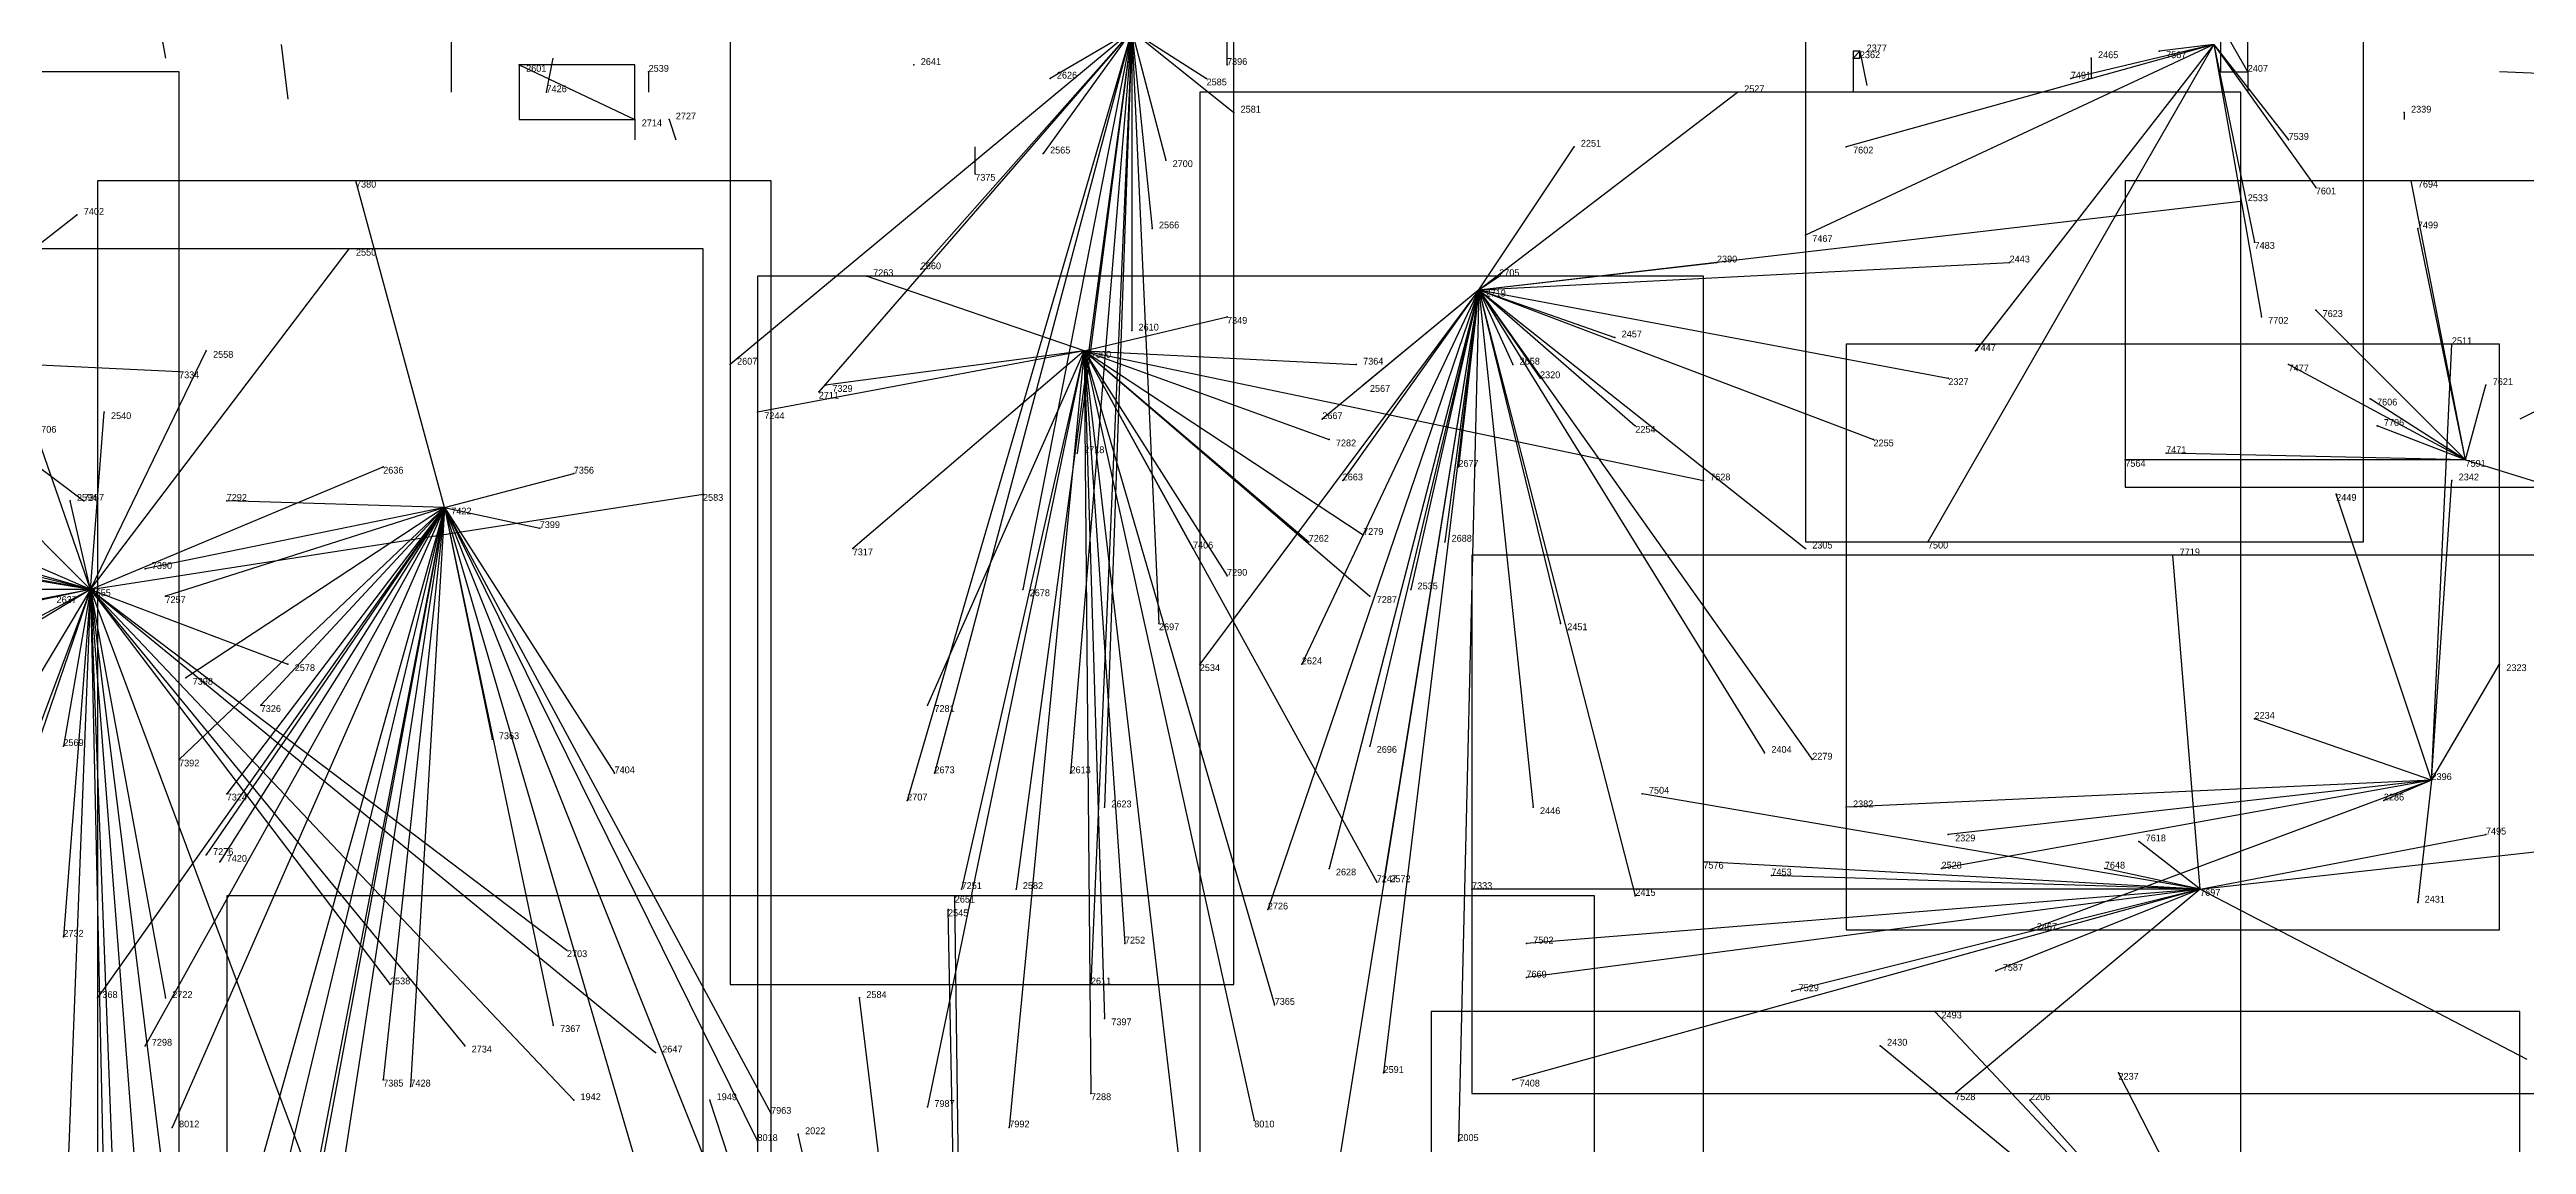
# Model space of a CAD drawing. Extents: x -0.07 to 1.1, y -0.07 to 1.1.
# Drawn here: x 0.542 to 0.906, y 0.7505 to 0.9113 of the extents above; entities that cross this region are included whole.
import ezdxf

# ---------------------------------------------------------------- set-up
doc = ezdxf.new("R2010")
doc.units = 0
for name, color, linetype in [('Clients', 3, 'CONTINUOUS'), ('Facilities', 3, 'CONTINUOUS'), ('Facilities_lines', 3, 'CONTINUOUS'), ('Min_max_boxes', 1, 'CONTINUOUS'), ('Normals', 1, 'CONTINUOUS'), ('Source_points', 5, 'CONTINUOUS'), ('Text', 3, 'CONTINUOUS')]:
    doc.layers.add(name, color=color, linetype=linetype)

msp = doc.modelspace()

# ---------------------------------------------------------------- linework, layer by layer
at = {"layer": 'Clients', "color": 5}
for p in [(0.807, 0.91), (0.852, 0.911, 1), (0.689, 0.907), (0.712, 0.907), (0.839, 0.907, 1), (0.79, 0.905), (0.628, 0.901), (0.716, 0.902), (0.688, 0.896), (0.766, 0.897), (0.806, 0.897, 1), (0.871, 0.898, 1), (0.587, 0.892, 1), (0.706, 0.895), (0.889, 0.892, 1), (0.864, 0.889), (0.875, 0.891, 1), (0.546, 0.887, 1), (0.704, 0.885), (0.89, 0.885, 1), (0.586, 0.882), (0.8, 0.884, 1), (0.866, 0.883, 1), (0.662, 0.878, 1), (0.67, 0.879), (0.755, 0.878), (0.787, 0.88), (0.83, 0.88), (0.701, 0.87), (0.715, 0.872, 1), (0.867, 0.872, 1), (0.875, 0.873, 1), (0.565, 0.867), (0.772, 0.869), (0.825, 0.867, 1), (0.895, 0.868), (0.561, 0.864, 1), (0.642, 0.865), (0.734, 0.865, 1), (0.757, 0.865), (0.761, 0.863), (0.821, 0.863), (0.871, 0.865, 1), (0.655, 0.861), (0.656, 0.862, 1), (0.735, 0.862), (0.883, 0.86, 1), (0.9, 0.862, 1), (0.55, 0.858), (0.646, 0.858, 1), (0.729, 0.857), (0.775, 0.856), (0.884, 0.856, 1), (0.693, 0.852), (0.73, 0.854, 1), (0.81, 0.854), (0.853, 0.852, 1), (0.591, 0.85), (0.619, 0.849, 1), (0.749, 0.85), (0.847, 0.851, 1), (0.545, 0.845), (0.547, 0.845, 1), (0.568, 0.845, 1), (0.638, 0.846), (0.732, 0.848), (0.785, 0.848, 1), (0.878, 0.846), (0.895, 0.848), (0.614, 0.841, 1), (0.66, 0.838, 1), (0.71, 0.838, 1), (0.727, 0.839, 1), (0.735, 0.84, 1), (0.747, 0.839), (0.8, 0.838), (0.818, 0.839, 1), (0.556, 0.835, 1), (0.715, 0.834, 1), (0.854, 0.837, 1), (0.543, 0.831), (0.559, 0.831, 1), (0.685, 0.832), (0.736, 0.831, 1), (0.742, 0.832), (0.705, 0.827), (0.764, 0.827), (0.562, 0.819, 1), (0.577, 0.821), (0.711, 0.821), (0.726, 0.821), (0.902, 0.821), (0.573, 0.815, 1), (0.671, 0.815, 1), (0.866, 0.813), (0.544, 0.809), (0.607, 0.81, 1), (0.736, 0.809), (0.561, 0.807, 1), (0.625, 0.805, 1), (0.672, 0.805), (0.692, 0.805), (0.794, 0.808), (0.801, 0.807), (0.568, 0.802, 1), (0.668, 0.801), (0.776, 0.802, 1), (0.885, 0.801), (0.697, 0.8), (0.76, 0.8), (0.806, 0.8), (0.821, 0.796), (0.849, 0.795, 1), (0.9, 0.796, 1), (0.565, 0.793, 1), (0.567, 0.792, 1), (0.73, 0.791), (0.785, 0.792, 1), (0.795, 0.79, 1), (0.82, 0.791), (0.844, 0.791, 1), (0.675, 0.787), (0.676, 0.788, 1), (0.684, 0.788), (0.737, 0.789, 1), (0.738, 0.789), (0.751, 0.788, 1), (0.775, 0.787), (0.674, 0.785), (0.721, 0.785), (0.89, 0.786), (0.544, 0.781), (0.618, 0.779), (0.7, 0.78, 1), (0.759, 0.78, 1), (0.833, 0.782), (0.828, 0.776, 1), (0.549, 0.772, 1), (0.559, 0.772), (0.592, 0.774), (0.661, 0.772), (0.695, 0.774), (0.759, 0.775, 1), (0.798, 0.773, 1), (0.697, 0.769, 1), (0.722, 0.771, 1), (0.819, 0.77), (0.556, 0.765, 1), (0.603, 0.765), (0.616, 0.768, 1), (0.811, 0.765), (0.631, 0.764), (0.738, 0.761), (0.846, 0.761), (0.591, 0.76, 1), (0.595, 0.759, 1), (0.695, 0.758, 1), (0.757, 0.76, 1), (0.822, 0.758, 1), (0.619, 0.757), (0.639, 0.757), (0.648, 0.755, 1), (0.671, 0.756, 1), (0.719, 0.754, 1), (0.833, 0.757), (0.56, 0.753, 1), (0.646, 0.751, 1), (0.652, 0.752), (0.683, 0.753, 1), (0.749, 0.751)]:
    msp.add_point(p, dxfattribs=at)
at = {"layer": 'Facilities', "color": 3}
for p in [(0.808, 0.911), (0.842, 0.91), (0.611, 0.909), (0.63, 0.908), (0.669, 0.909), (0.715, 0.909, 1), (0.865, 0.908), (0.615, 0.905, 1), (0.633, 0.901), (0.888, 0.902), (0.678, 0.893, 1), (0.752, 0.876), (0.694, 0.867, 1), (0.897, 0.851, 1), (0.6, 0.844, 1), (0.548, 0.832), (0.892, 0.804), (0.858, 0.788, 1)]:
    msp.add_point(p, dxfattribs=at)
at = {"layer": 'Facilities_lines', "color": 3}
for p, q in [((0.701, 0.914), (0.642, 0.865)), ((0.701, 0.914), (0.655, 0.861)), ((0.701, 0.914), (0.668, 0.801)), ((0.701, 0.914), (0.67, 0.879)), ((0.701, 0.914), (0.672, 0.805)), ((0.701, 0.914), (0.684, 0.788)), ((0.701, 0.914), (0.685, 0.832)), ((0.701, 0.914), (0.688, 0.896)), ((0.701, 0.914), (0.689, 0.907)), ((0.701, 0.914), (0.692, 0.805)), ((0.701, 0.914), (0.693, 0.852)), ((0.701, 0.914), (0.695, 0.774)), ((0.701, 0.914), (0.697, 0.8)), ((0.701, 0.914), (0.704, 0.885)), ((0.701, 0.914), (0.716, 0.902)), ((0.701, 0.914), (0.712, 0.907)), ((0.701, 0.914), (0.701, 0.87)), ((0.701, 0.914), (0.705, 0.827)), ((0.701, 0.914), (0.706, 0.895)), ((0.865, 0.908), (0.861, 0.915)), ((0.86, 0.912, 1), (0.8, 0.884, 1)), ((0.86, 0.912, 1), (0.806, 0.897, 1)), ((0.808, 0.911), (0.807, 0.91)), ((0.86, 0.912, 1), (0.818, 0.839, 1)), ((0.86, 0.912, 1), (0.825, 0.867, 1)), ((0.86, 0.912, 1), (0.839, 0.907, 1)), ((0.86, 0.912, 1), (0.852, 0.911, 1)), ((0.86, 0.912, 1), (0.866, 0.883, 1)), ((0.86, 0.912, 1), (0.871, 0.898, 1)), ((0.86, 0.912, 1), (0.875, 0.891, 1)), ((0.86, 0.912, 1), (0.867, 0.872, 1)), ((0.611, 0.909), (0.628, 0.901)), ((0.752, 0.876), (0.79, 0.905)), ((0.752, 0.876), (0.766, 0.897)), ((0.6, 0.844, 1), (0.587, 0.892, 1)), ((0.897, 0.851, 1), (0.889, 0.892, 1)), ((0.752, 0.876), (0.864, 0.889)), ((0.519, 0.866, 1), (0.546, 0.887, 1)), ((0.897, 0.851, 1), (0.89, 0.885, 1)), ((0.548, 0.832), (0.586, 0.882)), ((0.694, 0.867, 1), (0.662, 0.878, 1)), ((0.752, 0.876), (0.787, 0.88)), ((0.752, 0.876), (0.83, 0.88)), ((0.752, 0.876), (0.755, 0.878)), ((0.752, 0.876), (0.711, 0.821)), ((0.752, 0.876), (0.721, 0.785)), ((0.752, 0.876), (0.726, 0.821)), ((0.752, 0.876), (0.729, 0.857)), ((0.752, 0.876), (0.73, 0.791)), ((0.752, 0.876), (0.731, 0.745)), ((0.752, 0.876), (0.732, 0.848)), ((0.752, 0.876), (0.735, 0.862)), ((0.752, 0.876), (0.736, 0.809)), ((0.752, 0.876), (0.738, 0.789)), ((0.752, 0.876), (0.738, 0.761)), ((0.752, 0.876), (0.742, 0.832)), ((0.752, 0.876), (0.747, 0.839)), ((0.752, 0.876), (0.749, 0.751)), ((0.752, 0.876), (0.749, 0.85)), ((0.752, 0.876), (0.76, 0.8)), ((0.752, 0.876), (0.775, 0.856)), ((0.752, 0.876), (0.81, 0.854)), ((0.752, 0.876), (0.801, 0.807)), ((0.752, 0.876), (0.8, 0.838)), ((0.752, 0.876), (0.761, 0.863)), ((0.752, 0.876), (0.821, 0.863)), ((0.752, 0.876), (0.794, 0.808)), ((0.752, 0.876), (0.775, 0.787)), ((0.752, 0.876), (0.764, 0.827)), ((0.752, 0.876), (0.772, 0.869)), ((0.752, 0.876), (0.757, 0.865)), ((0.694, 0.867, 1), (0.715, 0.872, 1)), ((0.897, 0.851, 1), (0.875, 0.873, 1)), ((0.548, 0.832), (0.565, 0.867)), ((0.694, 0.867, 1), (0.646, 0.858, 1)), ((0.694, 0.867, 1), (0.656, 0.862, 1)), ((0.694, 0.867, 1), (0.66, 0.838, 1)), ((0.694, 0.867, 1), (0.671, 0.815, 1)), ((0.694, 0.867, 1), (0.671, 0.756, 1)), ((0.694, 0.867, 1), (0.676, 0.788, 1)), ((0.694, 0.867, 1), (0.683, 0.753, 1)), ((0.694, 0.867, 1), (0.737, 0.789, 1)), ((0.694, 0.867, 1), (0.7, 0.78, 1)), ((0.694, 0.867, 1), (0.727, 0.839, 1)), ((0.694, 0.867, 1), (0.735, 0.84, 1)), ((0.694, 0.867, 1), (0.73, 0.854, 1)), ((0.694, 0.867, 1), (0.736, 0.831, 1)), ((0.694, 0.867, 1), (0.695, 0.758, 1)), ((0.694, 0.867, 1), (0.715, 0.834, 1)), ((0.694, 0.867, 1), (0.734, 0.865, 1)), ((0.694, 0.867, 1), (0.722, 0.771, 1)), ((0.694, 0.867, 1), (0.697, 0.769, 1)), ((0.694, 0.867, 1), (0.71, 0.838, 1)), ((0.694, 0.867, 1), (0.785, 0.848, 1)), ((0.694, 0.867, 1), (0.709, 0.739, 1)), ((0.694, 0.867, 1), (0.719, 0.754, 1)), ((0.892, 0.804), (0.895, 0.868)), ((0.519, 0.866, 1), (0.561, 0.864, 1)), ((0.519, 0.866, 1), (0.547, 0.845, 1)), ((0.897, 0.851, 1), (0.871, 0.865, 1)), ((0.897, 0.851, 1), (0.883, 0.86, 1)), ((0.897, 0.851, 1), (0.9, 0.862, 1)), ((0.548, 0.832), (0.55, 0.858)), ((0.897, 0.851, 1), (0.884, 0.856, 1)), ((0.548, 0.832), (0.54, 0.855)), ((0.897, 0.851, 1), (0.853, 0.852, 1)), ((0.548, 0.832), (0.591, 0.85)), ((0.6, 0.844, 1), (0.619, 0.849, 1)), ((0.897, 0.851, 1), (0.847, 0.851, 1)), ((0.897, 0.851, 1), (0.91, 0.847, 1)), ((0.548, 0.832), (0.473, 0.846)), ((0.548, 0.832), (0.486, 0.847)), ((0.548, 0.832), (0.495, 0.847)), ((0.548, 0.832), (0.511, 0.848)), ((0.548, 0.832), (0.533, 0.847)), ((0.548, 0.832), (0.545, 0.845)), ((0.548, 0.832), (0.638, 0.846)), ((0.6, 0.844, 1), (0.568, 0.845, 1)), ((0.892, 0.804), (0.878, 0.846)), ((0.892, 0.804), (0.895, 0.848)), ((0.6, 0.844, 1), (0.549, 0.772, 1)), ((0.6, 0.844, 1), (0.556, 0.765, 1)), ((0.6, 0.844, 1), (0.556, 0.835, 1)), ((0.6, 0.844, 1), (0.559, 0.831, 1)), ((0.6, 0.844, 1), (0.56, 0.753, 1)), ((0.6, 0.844, 1), (0.561, 0.807, 1)), ((0.6, 0.844, 1), (0.562, 0.819, 1)), ((0.6, 0.844, 1), (0.565, 0.793, 1)), ((0.6, 0.844, 1), (0.565, 0.698, 1)), ((0.6, 0.844, 1), (0.567, 0.792, 1)), ((0.6, 0.844, 1), (0.568, 0.802, 1)), ((0.6, 0.844, 1), (0.57, 0.737, 1)), ((0.6, 0.844, 1), (0.573, 0.815, 1)), ((0.6, 0.844, 1), (0.573, 0.704, 1)), ((0.6, 0.844, 1), (0.58, 0.737, 1)), ((0.6, 0.844, 1), (0.582, 0.727, 1)), ((0.6, 0.844, 1), (0.591, 0.76, 1)), ((0.6, 0.844, 1), (0.595, 0.759, 1)), ((0.6, 0.844, 1), (0.616, 0.768, 1)), ((0.6, 0.844, 1), (0.614, 0.841, 1)), ((0.6, 0.844, 1), (0.625, 0.805, 1)), ((0.6, 0.844, 1), (0.607, 0.81, 1)), ((0.6, 0.844, 1), (0.648, 0.755, 1)), ((0.6, 0.844, 1), (0.64, 0.744, 1)), ((0.6, 0.844, 1), (0.646, 0.751, 1)), ((0.6, 0.844, 1), (0.631, 0.738, 1)), ((0.548, 0.832), (0.517, 0.837)), ((0.858, 0.788, 1), (0.854, 0.837, 1)), ((0.548, 0.832), (0.467, 0.783)), ((0.548, 0.832), (0.471, 0.817)), ((0.548, 0.832), (0.476, 0.712)), ((0.548, 0.832), (0.503, 0.808)), ((0.548, 0.832), (0.506, 0.823)), ((0.548, 0.832), (0.522, 0.832)), ((0.548, 0.832), (0.524, 0.762)), ((0.548, 0.832), (0.53, 0.784)), ((0.548, 0.832), (0.543, 0.704)), ((0.548, 0.832), (0.543, 0.831)), ((0.548, 0.832), (0.544, 0.809)), ((0.548, 0.832), (0.544, 0.781)), ((0.548, 0.832), (0.551, 0.694)), ((0.548, 0.832), (0.552, 0.726)), ((0.548, 0.832), (0.561, 0.727)), ((0.548, 0.832), (0.557, 0.715)), ((0.548, 0.832), (0.619, 0.757)), ((0.548, 0.832), (0.582, 0.741)), ((0.548, 0.832), (0.592, 0.774)), ((0.548, 0.832), (0.577, 0.821)), ((0.548, 0.832), (0.631, 0.764)), ((0.548, 0.832), (0.618, 0.779)), ((0.548, 0.832), (0.559, 0.772)), ((0.548, 0.832), (0.603, 0.765)), ((0.892, 0.804), (0.902, 0.821)), ((0.892, 0.804), (0.866, 0.813)), ((0.858, 0.788, 1), (0.776, 0.802, 1)), ((0.892, 0.804), (0.806, 0.8)), ((0.892, 0.804), (0.82, 0.791)), ((0.892, 0.804), (0.821, 0.796)), ((0.892, 0.804), (0.833, 0.782)), ((0.892, 0.804), (0.885, 0.801)), ((0.892, 0.804), (0.89, 0.786)), ((0.858, 0.788, 1), (0.849, 0.795, 1)), ((0.858, 0.788, 1), (0.9, 0.796, 1)), ((0.858, 0.788, 1), (0.912, 0.794, 1)), ((0.858, 0.788, 1), (0.785, 0.792, 1)), ((0.858, 0.788, 1), (0.795, 0.79, 1)), ((0.858, 0.788, 1), (0.844, 0.791, 1)), ((0.677, 0.641), (0.675, 0.787)), ((0.858, 0.788, 1), (0.751, 0.788, 1)), ((0.858, 0.788, 1), (0.757, 0.76, 1)), ((0.858, 0.788, 1), (0.759, 0.78, 1)), ((0.858, 0.788, 1), (0.759, 0.775, 1)), ((0.858, 0.788, 1), (0.798, 0.773, 1)), ((0.858, 0.788, 1), (0.822, 0.758, 1)), ((0.858, 0.788, 1), (0.828, 0.776, 1)), ((0.858, 0.788, 1), (0.906, 0.763, 1)), ((0.677, 0.641), (0.674, 0.785)), ((0.677, 0.641), (0.661, 0.772)), ((0.868, 0.718), (0.819, 0.77)), ((0.868, 0.718), (0.811, 0.765)), ((0.868, 0.718), (0.846, 0.761)), ((0.677, 0.641), (0.639, 0.757)), ((0.868, 0.718), (0.833, 0.757)), ((0.677, 0.641), (0.652, 0.752))]:
    msp.add_line(p, q, dxfattribs=at)
at = {"layer": 'Min_max_boxes', "color": 1}
for p, q in [((0.642, 0.914), (0.642, 0.774)), ((0.642, 0.914), (0.642, 0.774)), ((0.716, 0.774), (0.716, 0.914)), ((0.716, 0.774), (0.716, 0.914)), ((0.8, 0.915, 1), (0.8, 0.839, 1)), ((0.8, 0.915, 1), (0.8, 0.839, 1)), ((0.861, 0.915), (0.861, 0.908)), ((0.861, 0.915), (0.861, 0.908)), ((0.865, 0.908), (0.865, 0.915)), ((0.865, 0.908), (0.865, 0.915)), ((0.882, 0.839, 1), (0.882, 0.915, 1)), ((0.882, 0.839, 1), (0.882, 0.915, 1)), ((0.808, 0.911), (0.807, 0.911)), ((0.807, 0.911), (0.807, 0.91)), ((0.808, 0.911), (0.807, 0.911)), ((0.807, 0.911), (0.807, 0.91)), ((0.807, 0.911), (0.807, 0.911)), ((0.807, 0.91), (0.808, 0.91)), ((0.807, 0.91), (0.808, 0.91)), ((0.807, 0.91), (0.807, 0.91)), ((0.808, 0.91), (0.808, 0.911)), ((0.808, 0.91), (0.808, 0.911)), ((0.808, 0.911), (0.808, 0.911)), ((0.808, 0.91), (0.808, 0.91)), ((0.561, 0.908, 1), (0.439, 0.908, 1)), ((0.561, 0.908, 1), (0.439, 0.908, 1)), ((0.561, 0.688, 1), (0.561, 0.908, 1)), ((0.561, 0.688, 1), (0.561, 0.908, 1)), ((0.561, 0.908, 1), (0.561, 0.908, 1)), ((0.628, 0.909), (0.611, 0.909)), ((0.611, 0.909), (0.611, 0.901)), ((0.628, 0.909), (0.611, 0.909)), ((0.611, 0.909), (0.611, 0.901)), ((0.611, 0.909), (0.611, 0.909)), ((0.628, 0.901), (0.628, 0.909)), ((0.628, 0.901), (0.628, 0.909)), ((0.628, 0.909), (0.628, 0.909)), ((0.861, 0.908), (0.865, 0.908)), ((0.861, 0.908), (0.865, 0.908)), ((0.861, 0.908), (0.861, 0.908)), ((0.865, 0.908), (0.865, 0.908)), ((0.864, 0.905), (0.711, 0.905)), ((0.711, 0.905), (0.711, 0.745)), ((0.864, 0.905), (0.711, 0.905)), ((0.711, 0.905), (0.711, 0.745)), ((0.711, 0.905), (0.711, 0.905)), ((0.864, 0.745), (0.864, 0.905)), ((0.864, 0.745), (0.864, 0.905)), ((0.864, 0.905), (0.864, 0.905)), ((0.611, 0.901), (0.628, 0.901)), ((0.611, 0.901), (0.628, 0.901)), ((0.611, 0.901), (0.611, 0.901)), ((0.628, 0.901), (0.628, 0.901)), ((0.648, 0.892, 1), (0.549, 0.892, 1)), ((0.549, 0.892, 1), (0.549, 0.698, 1)), ((0.648, 0.892, 1), (0.549, 0.892, 1)), ((0.549, 0.892, 1), (0.549, 0.698, 1)), ((0.549, 0.892, 1), (0.549, 0.892, 1)), ((0.648, 0.698, 1), (0.648, 0.892, 1)), ((0.648, 0.698, 1), (0.648, 0.892, 1)), ((0.648, 0.892, 1), (0.648, 0.892, 1)), ((0.91, 0.892, 1), (0.847, 0.892, 1)), ((0.847, 0.892, 1), (0.847, 0.847, 1)), ((0.91, 0.892, 1), (0.847, 0.892, 1)), ((0.847, 0.892, 1), (0.847, 0.847, 1)), ((0.847, 0.892, 1), (0.847, 0.892, 1)), ((0.638, 0.882), (0.467, 0.882)), ((0.638, 0.882), (0.467, 0.882)), ((0.638, 0.694), (0.638, 0.882)), ((0.638, 0.694), (0.638, 0.882)), ((0.638, 0.882), (0.638, 0.882)), ((0.785, 0.878, 1), (0.646, 0.878, 1)), ((0.646, 0.878, 1), (0.646, 0.739, 1)), ((0.785, 0.878, 1), (0.646, 0.878, 1)), ((0.646, 0.878, 1), (0.646, 0.739, 1)), ((0.646, 0.878, 1), (0.646, 0.878, 1)), ((0.785, 0.739, 1), (0.785, 0.878, 1)), ((0.785, 0.739, 1), (0.785, 0.878, 1)), ((0.785, 0.878, 1), (0.785, 0.878, 1)), ((0.902, 0.868), (0.806, 0.868)), ((0.806, 0.868), (0.806, 0.782)), ((0.902, 0.868), (0.806, 0.868)), ((0.806, 0.868), (0.806, 0.782)), ((0.806, 0.868), (0.806, 0.868)), ((0.902, 0.782), (0.902, 0.868)), ((0.902, 0.782), (0.902, 0.868)), ((0.902, 0.868), (0.902, 0.868)), ((0.847, 0.847, 1), (0.91, 0.847, 1)), ((0.847, 0.847, 1), (0.91, 0.847, 1)), ((0.847, 0.847, 1), (0.847, 0.847, 1)), ((0.8, 0.839, 1), (0.882, 0.839, 1)), ((0.8, 0.839, 1), (0.882, 0.839, 1)), ((0.8, 0.839, 1), (0.8, 0.839, 1)), ((0.882, 0.839, 1), (0.882, 0.839, 1)), ((0.912, 0.837, 1), (0.751, 0.837, 1)), ((0.751, 0.837, 1), (0.751, 0.758, 1)), ((0.912, 0.837, 1), (0.751, 0.837, 1)), ((0.751, 0.837, 1), (0.751, 0.758, 1)), ((0.751, 0.837, 1), (0.751, 0.837, 1)), ((0.769, 0.787), (0.568, 0.787)), ((0.568, 0.787), (0.568, 0.45)), ((0.769, 0.787), (0.568, 0.787)), ((0.568, 0.787), (0.568, 0.45)), ((0.568, 0.787), (0.568, 0.787)), ((0.769, 0.45), (0.769, 0.787)), ((0.769, 0.45), (0.769, 0.787)), ((0.769, 0.787), (0.769, 0.787)), ((0.806, 0.782), (0.902, 0.782)), ((0.806, 0.782), (0.902, 0.782)), ((0.806, 0.782), (0.806, 0.782)), ((0.902, 0.782), (0.902, 0.782)), ((0.642, 0.774), (0.716, 0.774)), ((0.642, 0.774), (0.716, 0.774)), ((0.642, 0.774), (0.642, 0.774)), ((0.716, 0.774), (0.716, 0.774)), ((0.905, 0.77), (0.745, 0.77)), ((0.745, 0.77), (0.745, 0.674)), ((0.905, 0.77), (0.745, 0.77)), ((0.745, 0.77), (0.745, 0.674)), ((0.745, 0.77), (0.745, 0.77)), ((0.905, 0.674), (0.905, 0.77)), ((0.905, 0.674), (0.905, 0.77)), ((0.905, 0.77), (0.905, 0.77)), ((0.751, 0.758, 1), (0.912, 0.758, 1)), ((0.751, 0.758, 1), (0.912, 0.758, 1)), ((0.751, 0.758, 1), (0.751, 0.758, 1))]:
    msp.add_line(p, q, dxfattribs=at)
at = {"layer": 'Normals', "color": 1}
for p, q in [((0.555, 0.932), (0.559, 0.91, 0.097)), ((0.601, 0.915), (0.601, 0.905, 0.099)), ((0.715, 0.909, 1), (0.715, 0.917, 1.1)), ((0.576, 0.912), (0.577, 0.904, 0.1)), ((0.615, 0.905, 1), (0.616, 0.91, 1.1)), ((0.807, 0.91), (0.807, 0.905, 0.1)), ((0.808, 0.911), (0.809, 0.906, 0.1)), ((0.842, 0.91), (0.842, 0.907, 0.1)), ((0.852, 0.911, 1), (0.852, 0.911, 1.1)), ((0.611, 0.909), (0.611, 0.905, 0.1)), ((0.63, 0.908), (0.63, 0.905, 0.1)), ((0.669, 0.909), (0.669, 0.909, 0.1)), ((0.689, 0.907), (0.689, 0.907, 0.1)), ((0.712, 0.907), (0.712, 0.907, 0.1)), ((0.839, 0.907, 1), (0.839, 0.907, 1.1)), ((0.865, 0.908), (0.865, 0.905, 0.1)), ((0.925, 0.907), (0.902, 0.908, 0.097)), ((0.79, 0.905), (0.79, 0.905, 0.1)), ((0.628, 0.901), (0.628, 0.898, 0.1)), ((0.633, 0.901), (0.634, 0.898, 0.1)), ((0.716, 0.902), (0.716, 0.902, 0.1)), ((0.888, 0.902), (0.888, 0.901, 0.1)), ((0.678, 0.893, 1), (0.678, 0.897, 1.1)), ((0.688, 0.896), (0.688, 0.896, 0.1)), ((0.766, 0.897), (0.766, 0.897, 0.1)), ((0.806, 0.897, 1), (0.806, 0.897, 1.1)), ((0.871, 0.898, 1), (0.871, 0.898, 1.1)), ((0.587, 0.892, 1), (0.587, 0.892, 1.1)), ((0.706, 0.895), (0.706, 0.895, 0.1)), ((0.889, 0.892, 1), (0.889, 0.892, 1.1)), ((0.864, 0.889), (0.864, 0.889, 0.1)), ((0.875, 0.891, 1), (0.875, 0.891, 1.1)), ((0.546, 0.887, 1), (0.546, 0.887, 1.1)), ((0.704, 0.885), (0.704, 0.885, 0.1)), ((0.89, 0.885, 1), (0.89, 0.885, 1.1)), ((0.586, 0.882), (0.586, 0.882, 0.1)), ((0.8, 0.884, 1), (0.8, 0.884, 1.1)), ((0.866, 0.883, 1), (0.866, 0.883, 1.1)), ((0.662, 0.878, 1), (0.662, 0.878, 1.1)), ((0.67, 0.879), (0.67, 0.879, 0.1)), ((0.755, 0.878), (0.755, 0.878, 0.1)), ((0.787, 0.88), (0.787, 0.88, 0.1)), ((0.83, 0.88), (0.83, 0.88, 0.1)), ((0.752, 0.876), (0.752, 0.876, 0.1)), ((0.701, 0.87), (0.701, 0.87, 0.1)), ((0.715, 0.872, 1), (0.715, 0.872, 1.1)), ((0.867, 0.872, 1), (0.867, 0.872, 1.1)), ((0.875, 0.873, 1), (0.875, 0.873, 1.1)), ((0.565, 0.867), (0.565, 0.867, 0.1)), ((0.694, 0.867, 1), (0.694, 0.867, 1.1)), ((0.772, 0.869), (0.772, 0.869, 0.1)), ((0.825, 0.867, 1), (0.825, 0.867, 1.1)), ((0.895, 0.868), (0.895, 0.868, 0.1)), ((0.561, 0.864, 1), (0.561, 0.864, 1.1)), ((0.642, 0.865), (0.642, 0.865, 0.1)), ((0.734, 0.865, 1), (0.734, 0.865, 1.1)), ((0.757, 0.865), (0.757, 0.865, 0.1)), ((0.761, 0.863), (0.761, 0.863, 0.1)), ((0.821, 0.863), (0.821, 0.863, 0.1)), ((0.871, 0.865, 1), (0.871, 0.865, 1.1)), ((0.655, 0.861), (0.655, 0.861, 0.1)), ((0.656, 0.862, 1), (0.656, 0.862, 1.1)), ((0.735, 0.862), (0.735, 0.862, 0.1)), ((0.883, 0.86, 1), (0.883, 0.86, 1.1)), ((0.9, 0.862, 1), (0.9, 0.862, 1.1)), ((0.911, 0.86), (0.905, 0.857, 0.1)), ((0.55, 0.858), (0.55, 0.858, 0.1)), ((0.646, 0.858, 1), (0.646, 0.858, 1.1)), ((0.729, 0.857), (0.729, 0.857, 0.1)), ((0.775, 0.856), (0.775, 0.856, 0.1)), ((0.884, 0.856, 1), (0.884, 0.856, 1.1)), ((0.693, 0.852), (0.693, 0.852, 0.1)), ((0.73, 0.854, 1), (0.73, 0.854, 1.1)), ((0.81, 0.854), (0.81, 0.854, 0.1)), ((0.853, 0.852, 1), (0.853, 0.852, 1.1)), ((0.591, 0.85), (0.591, 0.85, 0.1)), ((0.619, 0.849, 1), (0.619, 0.849, 1.1)), ((0.749, 0.85), (0.749, 0.85, 0.1)), ((0.847, 0.851, 1), (0.847, 0.851, 1.1)), ((0.897, 0.851, 1), (0.897, 0.851, 1.1)), ((0.545, 0.845), (0.545, 0.845, 0.1)), ((0.547, 0.845, 1), (0.547, 0.845, 1.1)), ((0.568, 0.845, 1), (0.568, 0.845, 1.1)), ((0.638, 0.846), (0.638, 0.846, 0.1)), ((0.732, 0.848), (0.732, 0.848, 0.1)), ((0.785, 0.848, 1), (0.785, 0.848, 1.1)), ((0.878, 0.846), (0.878, 0.846, 0.1)), ((0.895, 0.848), (0.895, 0.848, 0.1)), ((0.6, 0.844, 1), (0.6, 0.844, 1.1)), ((0.614, 0.841, 1), (0.614, 0.841, 1.1)), ((0.66, 0.838, 1), (0.66, 0.838, 1.1)), ((0.71, 0.838, 1), (0.71, 0.838, 1.1)), ((0.727, 0.839, 1), (0.727, 0.839, 1.1)), ((0.735, 0.84, 1), (0.735, 0.84, 1.1)), ((0.747, 0.839), (0.747, 0.839, 0.1)), ((0.8, 0.838), (0.8, 0.838, 0.1)), ((0.818, 0.839, 1), (0.818, 0.839, 1.1)), ((0.556, 0.835, 1), (0.556, 0.835, 1.1)), ((0.715, 0.834, 1), (0.715, 0.834, 1.1)), ((0.854, 0.837, 1), (0.854, 0.837, 1.1)), ((0.543, 0.831), (0.543, 0.831, 0.1)), ((0.548, 0.832), (0.548, 0.832, 0.1)), ((0.559, 0.831, 1), (0.559, 0.831, 1.1)), ((0.685, 0.832), (0.685, 0.832, 0.1)), ((0.736, 0.831, 1), (0.736, 0.831, 1.1)), ((0.742, 0.832), (0.742, 0.832, 0.1)), ((0.705, 0.827), (0.705, 0.827, 0.1)), ((0.764, 0.827), (0.764, 0.827, 0.1)), ((0.562, 0.819, 1), (0.562, 0.819, 1.1)), ((0.577, 0.821), (0.577, 0.821, 0.1)), ((0.711, 0.821), (0.711, 0.821, 0.1)), ((0.726, 0.821), (0.726, 0.821, 0.1)), ((0.902, 0.821), (0.902, 0.821, 0.1)), ((0.573, 0.815, 1), (0.573, 0.815, 1.1)), ((0.671, 0.815, 1), (0.671, 0.815, 1.1)), ((0.866, 0.813), (0.866, 0.813, 0.1)), ((0.544, 0.809), (0.544, 0.809, 0.1)), ((0.607, 0.81, 1), (0.607, 0.81, 1.1)), ((0.736, 0.809), (0.736, 0.809, 0.1)), ((0.561, 0.807, 1), (0.561, 0.807, 1.1)), ((0.625, 0.805, 1), (0.625, 0.805, 1.1)), ((0.672, 0.805), (0.672, 0.805, 0.1)), ((0.692, 0.805), (0.692, 0.805, 0.1)), ((0.794, 0.808), (0.794, 0.808, 0.1)), ((0.801, 0.807), (0.801, 0.807, 0.1)), ((0.568, 0.802, 1), (0.568, 0.802, 1.1)), ((0.668, 0.801), (0.668, 0.801, 0.1)), ((0.776, 0.802, 1), (0.776, 0.802, 1.1)), ((0.885, 0.801), (0.885, 0.801, 0.1)), ((0.892, 0.804), (0.892, 0.804, 0.1)), ((0.697, 0.8), (0.697, 0.8, 0.1)), ((0.76, 0.8), (0.76, 0.8, 0.1)), ((0.806, 0.8), (0.806, 0.8, 0.1)), ((0.821, 0.796), (0.821, 0.796, 0.1)), ((0.849, 0.795, 1), (0.849, 0.795, 1.1)), ((0.9, 0.796, 1), (0.9, 0.796, 1.1)), ((0.565, 0.793, 1), (0.565, 0.793, 1.1)), ((0.567, 0.792, 1), (0.567, 0.792, 1.1)), ((0.73, 0.791), (0.73, 0.791, 0.1)), ((0.785, 0.792, 1), (0.785, 0.792, 1.1)), ((0.795, 0.79, 1), (0.795, 0.79, 1.1)), ((0.82, 0.791), (0.82, 0.791, 0.1)), ((0.844, 0.791, 1), (0.844, 0.791, 1.1)), ((0.675, 0.787), (0.675, 0.787, 0.1)), ((0.676, 0.788, 1), (0.676, 0.788, 1.1)), ((0.684, 0.788), (0.684, 0.788, 0.1)), ((0.737, 0.789, 1), (0.737, 0.789, 1.1)), ((0.738, 0.789), (0.738, 0.789, 0.1)), ((0.751, 0.788, 1), (0.751, 0.788, 1.1)), ((0.775, 0.787), (0.775, 0.787, 0.1)), ((0.858, 0.788, 1), (0.858, 0.788, 1.1)), ((0.674, 0.785), (0.674, 0.785, 0.1)), ((0.721, 0.785), (0.721, 0.785, 0.1)), ((0.89, 0.786), (0.89, 0.786, 0.1)), ((0.544, 0.781), (0.544, 0.781, 0.1)), ((0.618, 0.779), (0.618, 0.779, 0.1)), ((0.7, 0.78, 1), (0.7, 0.78, 1.1)), ((0.759, 0.78, 1), (0.759, 0.78, 1.1)), ((0.833, 0.782), (0.833, 0.782, 0.1)), ((0.828, 0.776, 1), (0.828, 0.776, 1.1)), ((0.549, 0.772, 1), (0.549, 0.772, 1.1)), ((0.559, 0.772), (0.559, 0.772, 0.1)), ((0.592, 0.774), (0.592, 0.774, 0.1)), ((0.661, 0.772), (0.661, 0.772, 0.1)), ((0.695, 0.774), (0.695, 0.774, 0.1)), ((0.759, 0.775, 1), (0.759, 0.775, 1.1)), ((0.798, 0.773, 1), (0.798, 0.773, 1.1)), ((0.697, 0.769, 1), (0.697, 0.769, 1.1)), ((0.722, 0.771, 1), (0.722, 0.771, 1.1)), ((0.819, 0.77), (0.819, 0.77, 0.1)), ((0.556, 0.765, 1), (0.556, 0.765, 1.1)), ((0.603, 0.765), (0.603, 0.765, 0.1)), ((0.616, 0.768, 1), (0.616, 0.768, 1.1)), ((0.811, 0.765), (0.811, 0.765, 0.1)), ((0.631, 0.764), (0.631, 0.764, 0.1)), ((0.738, 0.761), (0.738, 0.761, 0.1)), ((0.846, 0.761), (0.846, 0.761, 0.1)), ((0.591, 0.76, 1), (0.591, 0.76, 1.1)), ((0.595, 0.759, 1), (0.595, 0.759, 1.1)), ((0.695, 0.758, 1), (0.695, 0.758, 1.1)), ((0.757, 0.76, 1), (0.757, 0.76, 1.1)), ((0.822, 0.758, 1), (0.822, 0.758, 1.1)), ((0.619, 0.757), (0.619, 0.757, 0.1)), ((0.639, 0.757), (0.639, 0.757, 0.1)), ((0.648, 0.755, 1), (0.648, 0.755, 1.1)), ((0.671, 0.756, 1), (0.671, 0.756, 1.1)), ((0.719, 0.754, 1), (0.719, 0.754, 1.1)), ((0.833, 0.757), (0.833, 0.757, 0.1)), ((0.56, 0.753, 1), (0.56, 0.753, 1.1)), ((0.646, 0.751, 1), (0.646, 0.751, 1.1)), ((0.652, 0.752), (0.652, 0.752, 0.1)), ((0.683, 0.753, 1), (0.683, 0.753, 1.1)), ((0.749, 0.751), (0.749, 0.751, 0.1))]:
    msp.add_line(p, q, dxfattribs=at)
at = {"layer": 'Source_points', "color": 5}
for p in [(0.807, 0.91), (0.808, 0.911), (0.842, 0.91), (0.852, 0.911, 1), (0.611, 0.909), (0.63, 0.908), (0.669, 0.909), (0.689, 0.907), (0.712, 0.907), (0.715, 0.909, 1), (0.839, 0.907, 1), (0.865, 0.908), (0.615, 0.905, 1), (0.79, 0.905), (0.628, 0.901), (0.633, 0.901), (0.716, 0.902), (0.888, 0.902), (0.688, 0.896), (0.766, 0.897), (0.806, 0.897, 1), (0.871, 0.898, 1), (0.587, 0.892, 1), (0.678, 0.893, 1), (0.706, 0.895), (0.889, 0.892, 1), (0.864, 0.889), (0.875, 0.891, 1), (0.546, 0.887, 1), (0.704, 0.885), (0.89, 0.885, 1), (0.586, 0.882), (0.8, 0.884, 1), (0.866, 0.883, 1), (0.662, 0.878, 1), (0.67, 0.879), (0.755, 0.878), (0.787, 0.88), (0.83, 0.88), (0.752, 0.876), (0.701, 0.87), (0.715, 0.872, 1), (0.867, 0.872, 1), (0.875, 0.873, 1), (0.565, 0.867), (0.694, 0.867, 1), (0.772, 0.869), (0.825, 0.867, 1), (0.895, 0.868), (0.561, 0.864, 1), (0.642, 0.865), (0.734, 0.865, 1), (0.757, 0.865), (0.761, 0.863), (0.821, 0.863), (0.871, 0.865, 1), (0.655, 0.861), (0.656, 0.862, 1), (0.735, 0.862), (0.883, 0.86, 1), (0.9, 0.862, 1), (0.55, 0.858), (0.646, 0.858, 1), (0.729, 0.857), (0.775, 0.856), (0.884, 0.856, 1), (0.693, 0.852), (0.73, 0.854, 1), (0.81, 0.854), (0.853, 0.852, 1), (0.591, 0.85), (0.619, 0.849, 1), (0.749, 0.85), (0.847, 0.851, 1), (0.897, 0.851, 1), (0.545, 0.845), (0.547, 0.845, 1), (0.568, 0.845, 1), (0.638, 0.846), (0.732, 0.848), (0.785, 0.848, 1), (0.878, 0.846), (0.895, 0.848), (0.6, 0.844, 1), (0.614, 0.841, 1), (0.66, 0.838, 1), (0.71, 0.838, 1), (0.727, 0.839, 1), (0.735, 0.84, 1), (0.747, 0.839), (0.8, 0.838), (0.818, 0.839, 1), (0.556, 0.835, 1), (0.715, 0.834, 1), (0.854, 0.837, 1), (0.543, 0.831), (0.548, 0.832), (0.559, 0.831, 1), (0.685, 0.832), (0.736, 0.831, 1), (0.742, 0.832), (0.705, 0.827), (0.764, 0.827), (0.562, 0.819, 1), (0.577, 0.821), (0.711, 0.821), (0.726, 0.821), (0.902, 0.821), (0.573, 0.815, 1), (0.671, 0.815, 1), (0.866, 0.813), (0.544, 0.809), (0.607, 0.81, 1), (0.736, 0.809), (0.561, 0.807, 1), (0.625, 0.805, 1), (0.672, 0.805), (0.692, 0.805), (0.794, 0.808), (0.801, 0.807), (0.568, 0.802, 1), (0.668, 0.801), (0.776, 0.802, 1), (0.885, 0.801), (0.892, 0.804), (0.697, 0.8), (0.76, 0.8), (0.806, 0.8), (0.821, 0.796), (0.849, 0.795, 1), (0.9, 0.796, 1), (0.565, 0.793, 1), (0.567, 0.792, 1), (0.73, 0.791), (0.785, 0.792, 1), (0.795, 0.79, 1), (0.82, 0.791), (0.844, 0.791, 1), (0.675, 0.787), (0.676, 0.788, 1), (0.684, 0.788), (0.737, 0.789, 1), (0.738, 0.789), (0.751, 0.788, 1), (0.775, 0.787), (0.858, 0.788, 1), (0.674, 0.785), (0.721, 0.785), (0.89, 0.786), (0.544, 0.781), (0.618, 0.779), (0.7, 0.78, 1), (0.759, 0.78, 1), (0.833, 0.782), (0.828, 0.776, 1), (0.549, 0.772, 1), (0.559, 0.772), (0.592, 0.774), (0.661, 0.772), (0.695, 0.774), (0.759, 0.775, 1), (0.798, 0.773, 1), (0.697, 0.769, 1), (0.722, 0.771, 1), (0.819, 0.77), (0.556, 0.765, 1), (0.603, 0.765), (0.616, 0.768, 1), (0.811, 0.765), (0.631, 0.764), (0.738, 0.761), (0.846, 0.761), (0.591, 0.76, 1), (0.595, 0.759, 1), (0.695, 0.758, 1), (0.757, 0.76, 1), (0.822, 0.758, 1), (0.619, 0.757), (0.639, 0.757), (0.648, 0.755, 1), (0.671, 0.756, 1), (0.719, 0.754, 1), (0.833, 0.757), (0.56, 0.753, 1), (0.646, 0.751, 1), (0.652, 0.752), (0.683, 0.753, 1), (0.749, 0.751)]:
    msp.add_point(p, dxfattribs=at)

# ---------------------------------------------------------------- texts
at = {"layer": 'Text', "color": 3}
for s, p in [('2641', (0.67, 0.909)), ('7396', (0.715, 0.909, 1)), ('2362', (0.808, 0.91)), ('2377', (0.809, 0.911)), ('2465', (0.843, 0.91)), ('7567', (0.853, 0.91, 1)), ('2601', (0.612, 0.908)), ('2539', (0.63, 0.908)), ('2626', (0.69, 0.907)), ('2585', (0.712, 0.906)), ('7491', (0.839, 0.907, 1)), ('2407', (0.865, 0.908)), ('7426', (0.615, 0.905, 1)), ('2581', (0.717, 0.902)), ('2527', (0.791, 0.905)), ('2339', (0.889, 0.902)), ('2714', (0.629, 0.9)), ('2727', (0.634, 0.901)), ('2565', (0.689, 0.896)), ('2251', (0.767, 0.897)), ('7602', (0.807, 0.896, 1)), ('7539', (0.871, 0.898, 1)), ('7380', (0.587, 0.891, 1)), ('7375', (0.678, 0.892, 1)), ('2700', (0.707, 0.894)), ('7694', (0.89, 0.891, 1)), ('2533', (0.865, 0.889)), ('7601', (0.875, 0.89, 1)), ('7402', (0.547, 0.887, 1)), ('2566', (0.705, 0.885)), ('7499', (0.89, 0.885, 1)), ('2550', (0.587, 0.881)), ('2390', (0.787, 0.88)), ('7467', (0.801, 0.883, 1)), ('2443', (0.83, 0.88)), ('7483', (0.866, 0.882, 1)), ('7263', (0.663, 0.878, 1)), ('2660', (0.67, 0.879)), ('2705', (0.755, 0.878)), ('2719', (0.753, 0.875)), ('2610', (0.702, 0.87)), ('7349', (0.715, 0.871, 1)), ('2457', (0.773, 0.869)), ('7702', (0.868, 0.871, 1)), ('7623', (0.876, 0.872, 1)), ('2558', (0.566, 0.866)), ('7300', (0.695, 0.866, 1)), ('7447', (0.825, 0.867, 1)), ('2511', (0.895, 0.868)), ('7334', (0.561, 0.863, 1)), ('2607', (0.643, 0.865)), ('7364', (0.735, 0.865, 1)), ('2658', (0.758, 0.865)), ('2320', (0.761, 0.863)), ('2327', (0.821, 0.862)), ('7477', (0.871, 0.864, 1)), ('7621', (0.901, 0.862, 1)), ('2711', (0.655, 0.86)), ('7329', (0.657, 0.861, 1)), ('2567', (0.736, 0.861)), ('7606', (0.884, 0.859, 1)), ('2706', (0.54, 0.855)), ('2540', (0.551, 0.857)), ('7244', (0.647, 0.857, 1)), ('2667', (0.729, 0.857)), ('2254', (0.775, 0.855)), ('7706', (0.885, 0.856, 1)), ('2718', (0.694, 0.852)), ('7282', (0.731, 0.853, 1)), ('2255', (0.81, 0.853)), ('7471', (0.853, 0.852, 1)), ('2636', (0.591, 0.849)), ('7356', (0.619, 0.849, 1)), ('2663', (0.732, 0.848)), ('2677', (0.749, 0.85)), ('7628', (0.786, 0.848, 1)), ('7564', (0.847, 0.85, 1)), ('2342', (0.896, 0.848)), ('7591', (0.897, 0.85, 1)), ('2594', (0.546, 0.845)), ('7357', (0.547, 0.845, 1)), ('7292', (0.568, 0.845, 1)), ('2583', (0.638, 0.845)), ('2449', (0.878, 0.845)), ('7422', (0.601, 0.843, 1)), ('7399', (0.614, 0.841, 1)), ('7279', (0.735, 0.84, 1)), ('7317', (0.66, 0.837, 1)), ('7406', (0.71, 0.838, 1)), ('7262', (0.727, 0.839, 1)), ('2688', (0.748, 0.839)), ('2305', (0.801, 0.838)), ('7500', (0.818, 0.838, 1)), ('7719', (0.855, 0.837, 1)), ('7390', (0.557, 0.835, 1)), ('7290', (0.715, 0.834, 1)), ('2637', (0.543, 0.83)), ('2655', (0.548, 0.831)), ('7257', (0.559, 0.83, 1)), ('2678', (0.686, 0.831)), ('7287', (0.737, 0.83, 1)), ('2535', (0.743, 0.832)), ('2697', (0.705, 0.826)), ('2451', (0.765, 0.826)), ('7398', (0.563, 0.818, 1)), ('2578', (0.578, 0.82)), ('2534', (0.711, 0.82)), ('2624', (0.726, 0.821)), ('2323', (0.903, 0.82)), ('7326', (0.573, 0.814, 1)), ('7281', (0.672, 0.814, 1)), ('2234', (0.866, 0.813)), ('2569', (0.544, 0.809)), ('7363', (0.608, 0.81, 1)), ('2696', (0.737, 0.808)), ('2404', (0.795, 0.808)), ('7392', (0.561, 0.806, 1)), ('7404', (0.625, 0.805, 1)), ('2673', (0.672, 0.805)), ('2613', (0.692, 0.805)), ('2279', (0.801, 0.807)), ('2396', (0.892, 0.804)), ('7324', (0.568, 0.801, 1)), ('2707', (0.668, 0.801)), ('2623', (0.698, 0.8)), ('7504', (0.777, 0.802, 1)), ('2382', (0.807, 0.8)), ('2286', (0.885, 0.801)), ('2446', (0.761, 0.799)), ('7276', (0.566, 0.793, 1)), ('2329', (0.822, 0.795)), ('7618', (0.85, 0.795, 1)), ('7495', (0.9, 0.796, 1)), ('7420', (0.568, 0.792, 1)), ('2628', (0.731, 0.79)), ('7247', (0.737, 0.789, 1)), ('2572', (0.739, 0.789)), ('7576', (0.785, 0.791, 1)), ('7453', (0.795, 0.79, 1)), ('2528', (0.82, 0.791)), ('7648', (0.844, 0.791, 1)), ('2651', (0.675, 0.786)), ('7251', (0.676, 0.788, 1)), ('2582', (0.685, 0.788)), ('7333', (0.751, 0.788, 1)), ('2415', (0.775, 0.787)), ('7697', (0.858, 0.787, 1)), ('2431', (0.891, 0.786)), ('2545', (0.674, 0.784)), ('2726', (0.721, 0.785)), ('2467', (0.834, 0.782)), ('2732', (0.544, 0.781)), ('2703', (0.618, 0.778)), ('7252', (0.7, 0.78, 1)), ('7502', (0.76, 0.78, 1)), ('7669', (0.759, 0.775, 1)), ('7587', (0.829, 0.776, 1)), ('7368', (0.549, 0.772, 1)), ('2722', (0.56, 0.772)), ('2538', (0.592, 0.774)), ('2584', (0.662, 0.772)), ('2611', (0.695, 0.774)), ('7365', (0.722, 0.771, 1)), ('7529', (0.799, 0.773, 1)), ('7397', (0.698, 0.768, 1)), ('2493', (0.82, 0.769)), ('7298', (0.557, 0.765, 1)), ('2734', (0.604, 0.764)), ('7367', (0.617, 0.767, 1)), ('2647', (0.632, 0.764)), ('2430', (0.812, 0.765)), ('2591', (0.738, 0.761)), ('2237', (0.846, 0.76)), ('7385', (0.591, 0.759, 1)), ('7428', (0.595, 0.759, 1)), ('1942', (0.62, 0.757)), ('1949', (0.64, 0.757)), ('7288', (0.695, 0.757, 1)), ('7408', (0.758, 0.759, 1)), ('7528', (0.822, 0.757, 1)), ('2206', (0.833, 0.757)), ('8012', (0.561, 0.753, 1)), ('7963', (0.648, 0.755, 1)), ('7987', (0.672, 0.756, 1)), ('7992', (0.683, 0.753, 1)), ('8010', (0.719, 0.753, 1)), ('8018', (0.646, 0.751, 1)), ('2022', (0.653, 0.752)), ('2005', (0.749, 0.751))]:
    msp.add_text(s, height=0.001, dxfattribs=at).set_placement(p)

doc.saveas('drawing.dxf')
